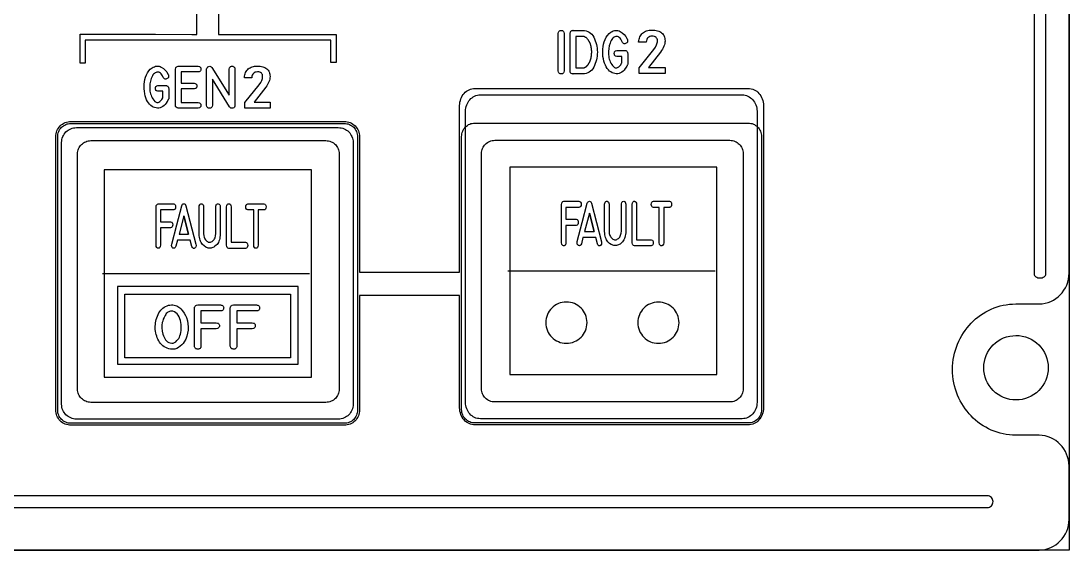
# Model space of a CAD drawing. Extents: x 361 to 684, y 82 to 686.
# Drawn here: x 602.9 to 683.8, y 330.4 to 371.2 of the extents above; entities that cross this region are included whole.
import ezdxf

# ---------------------------------------------------------------- set-up
doc = ezdxf.new("R2010")
doc.units = 0
for name, color, linetype in [('_BACKPANEL', 5, 'CONTINUOUS'), ('_ENGRAVING', 105, 'CONTINUOUS'), ('_LABELS', 30, 'CONTINUOUS'), ('_TOPLAYER', 1, 'CONTINUOUS')]:
    doc.layers.add(name, color=color, linetype=linetype)

msp = doc.modelspace()

# ---------------------------------------------------------------- linework, layer by layer
at = {"layer": '_BACKPANEL'}
for points in [[(683.839, 436.825), (683.839, 431.985), (683.839, 422.306), (683.839, 412.626), (683.839, 340.03), (683.839, 330.35), (361.5, 330.35), (361.5, 340.03), (361.5, 412.626), (361.5, 422.306), (361.5, 431.985), (361.5, 436.825)], [(637.975, 363.309), (659.07, 363.309), (659.176, 363.304), (659.278, 363.288), (659.377, 363.263), (659.471, 363.229), (659.561, 363.186), (659.646, 363.134), (659.725, 363.075), (659.797, 363.009), (659.864, 362.936), (659.923, 362.857), (659.974, 362.772), (660.017, 362.682), (660.052, 362.588), (660.077, 362.489), (660.092, 362.387), (660.098, 362.282), (660.098, 341.187), (660.092, 341.081), (660.077, 340.979), (660.052, 340.88), (660.017, 340.786), (659.974, 340.696), (659.923, 340.611), (659.864, 340.532), (659.797, 340.459), (659.725, 340.393), (659.646, 340.334), (659.561, 340.283), (659.471, 340.24), (659.377, 340.205), (659.278, 340.18), (659.176, 340.164), (659.07, 340.159), (637.975, 340.159), (637.87, 340.164), (637.767, 340.18), (637.669, 340.205), (637.574, 340.24), (637.485, 340.283), (637.4, 340.334), (637.321, 340.393), (637.248, 340.459), (637.182, 340.532), (637.123, 340.611), (637.071, 340.696), (637.028, 340.786), (636.994, 340.88), (636.968, 340.979), (636.953, 341.081), (636.948, 341.187), (636.948, 362.282), (636.953, 362.387), (636.968, 362.489), (636.994, 362.588), (637.028, 362.682), (637.071, 362.772), (637.123, 362.857), (637.182, 362.936), (637.248, 363.009), (637.321, 363.075), (637.4, 363.134), (637.485, 363.186), (637.574, 363.229), (637.669, 363.263), (637.767, 363.288), (637.87, 363.304)], [(606.791, 363.283), (627.887, 363.283), (627.992, 363.278), (628.094, 363.262), (628.193, 363.237), (628.287, 363.202), (628.377, 363.159), (628.462, 363.108), (628.541, 363.049), (628.614, 362.983), (628.68, 362.91), (628.739, 362.831), (628.79, 362.746), (628.833, 362.656), (628.868, 362.562), (628.893, 362.463), (628.908, 362.361), (628.914, 362.255), (628.914, 341.16), (628.908, 341.055), (628.893, 340.953), (628.868, 340.854), (628.833, 340.76), (628.79, 340.67), (628.739, 340.585), (628.68, 340.506), (628.614, 340.433), (628.541, 340.367), (628.462, 340.308), (628.377, 340.257), (628.287, 340.213), (628.193, 340.179), (628.094, 340.154), (627.992, 340.138), (627.887, 340.133), (606.791, 340.133), (606.686, 340.138), (606.583, 340.154), (606.485, 340.179), (606.39, 340.213), (606.301, 340.257), (606.216, 340.308), (606.137, 340.367), (606.064, 340.433), (605.998, 340.506), (605.939, 340.585), (605.887, 340.67), (605.844, 340.76), (605.81, 340.854), (605.785, 340.953), (605.769, 341.055), (605.764, 341.16), (605.764, 362.255), (605.769, 362.361), (605.785, 362.463), (605.81, 362.562), (605.844, 362.656), (605.887, 362.746), (605.939, 362.831), (605.998, 362.91), (606.064, 362.983), (606.137, 363.049), (606.216, 363.108), (606.301, 363.159), (606.39, 363.202), (606.485, 363.237), (606.583, 363.262), (606.686, 363.278)]]:
    msp.add_lwpolyline(points, close=True, dxfattribs=at)
msp.add_lwpolyline([(679.743, 341.934, -0.414214), (677.255, 344.422, -0.414214), (679.743, 346.91, -0.414214), (682.232, 344.422, -0.414214)], format="xyb", close=True, dxfattribs=at)
at = {"layer": '_ENGRAVING'}
for points in [[(681.149, 415.528), (681.149, 351.671), (681.158, 351.606), (681.185, 351.546), (681.226, 351.491), (681.281, 351.444), (681.348, 351.405), (681.424, 351.375), (681.509, 351.357), (681.599, 351.35), (681.6, 351.35), (681.691, 351.357), (681.775, 351.375), (681.851, 351.405), (681.918, 351.444), (681.973, 351.492), (682.014, 351.546), (682.04, 351.606), (682.05, 351.671), (682.05, 415.528)], [(618.18, 392.171), (618.175, 370.158), (627.26, 370.158), (627.26, 367.983), (626.861, 367.983), (626.861, 369.71), (613.322, 369.71), (607.898, 369.71), (607.888, 369.71), (607.888, 367.921), (607.489, 367.921), (607.489, 370.158), (607.489, 370.159), (613.322, 370.159), (616.12, 370.158), (616.285, 370.158), (616.285, 370.158), (616.308, 370.158), (616.495, 370.158), (616.495, 374.157)], [(367.066, 333.622), (677.524, 333.637), (677.615, 333.646), (677.699, 333.672), (677.775, 333.714), (677.841, 333.769), (677.896, 333.836), (677.937, 333.913), (677.963, 333.997), (677.972, 334.088), (677.963, 334.178), (677.937, 334.263), (677.895, 334.339), (677.841, 334.405), (677.774, 334.46), (677.698, 334.502), (677.614, 334.528), (677.524, 334.537), (367.064, 334.522)]]:
    msp.add_lwpolyline(points, dxfattribs=at)
for points in [[(644.863, 367.332), (644.835, 367.231), (644.814, 367.192), (644.788, 367.159), (644.757, 367.134), (644.721, 367.116), (644.68, 367.105), (644.634, 367.102), (644.588, 367.106), (644.547, 367.117), (644.511, 367.135), (644.48, 367.16), (644.454, 367.192), (644.433, 367.232), (644.407, 367.332), (644.407, 370.227), (644.433, 370.328), (644.454, 370.368), (644.48, 370.401), (644.511, 370.426), (644.547, 370.444), (644.588, 370.455), (644.634, 370.459), (644.68, 370.456), (644.721, 370.445), (644.757, 370.427), (644.788, 370.401), (644.814, 370.369), (644.835, 370.329), (644.863, 370.227)], [(645.544, 370.46), (646.3, 370.46), (646.437, 370.452), (646.565, 370.427), (646.683, 370.386), (646.793, 370.329), (646.895, 370.255), (646.987, 370.165), (647.071, 370.059), (647.145, 369.936), (647.211, 369.803), (647.268, 369.667), (647.316, 369.528), (647.356, 369.386), (647.387, 369.24), (647.409, 369.091), (647.422, 368.939), (647.426, 368.783), (647.422, 368.627), (647.409, 368.475), (647.387, 368.326), (647.356, 368.18), (647.316, 368.038), (647.268, 367.899), (647.21, 367.763), (647.144, 367.63), (647.07, 367.507), (646.986, 367.401), (646.894, 367.311), (646.792, 367.237), (646.683, 367.18), (646.564, 367.139), (646.436, 367.114), (646.3, 367.106), (645.544, 367.106), (645.547, 367.106), (645.544, 367.106), (645.486, 367.116), (645.413, 367.145), (645.361, 367.192), (645.33, 367.257), (645.32, 367.339), (645.319, 367.339), (645.32, 370.231), (645.319, 370.244), (645.325, 370.287), (645.339, 370.327), (645.36, 370.364), (645.389, 370.397), (645.423, 370.424), (645.46, 370.444), (645.501, 370.456), (645.545, 370.46)], [(646.3, 367.568), (646.307, 367.568), (646.315, 367.568), (646.32, 367.569), (646.328, 367.57), (646.335, 367.57), (646.344, 367.571), (646.35, 367.572), (646.358, 367.573), (646.365, 367.574), (646.373, 367.574), (646.385, 367.578), (646.392, 367.58), (646.4, 367.584), (646.407, 367.585), (646.416, 367.588), (646.422, 367.589), (646.43, 367.592), (646.445, 367.599), (646.461, 367.606), (646.467, 367.608), (646.475, 367.612), (646.488, 367.62), (646.504, 367.628), (646.511, 367.633), (646.519, 367.638), (646.533, 367.648), (646.54, 367.652), (646.549, 367.658), (646.556, 367.663), (646.564, 367.669), (646.57, 367.674), (646.578, 367.679), (646.594, 367.692), (646.607, 367.705), (646.614, 367.712), (646.622, 367.72), (646.628, 367.727), (646.636, 367.735), (646.65, 367.748), (646.657, 367.755), (646.665, 367.763), (646.671, 367.77), (646.679, 367.779), (646.692, 367.796), (646.707, 367.814), (646.72, 367.832), (646.726, 367.841), (646.734, 367.85), (646.74, 367.859), (646.747, 367.869), (646.752, 367.88), (646.76, 367.89), (646.773, 367.91), (646.778, 367.921), (646.785, 367.931), (646.791, 367.942), (646.798, 367.953), (646.808, 367.974), (646.814, 367.985), (646.821, 367.999), (646.826, 368.009), (646.834, 368.021), (646.838, 368.033), (646.843, 368.046), (646.854, 368.071), (646.866, 368.097), (646.87, 368.109), (646.875, 368.123), (646.879, 368.136), (646.885, 368.151), (646.893, 368.177), (646.897, 368.19), (646.903, 368.205), (646.911, 368.233), (646.92, 368.261), (646.923, 368.274), (646.927, 368.29), (646.93, 368.304), (646.935, 368.32), (646.937, 368.332), (646.941, 368.347), (646.946, 368.378), (646.948, 368.392), (646.952, 368.408), (646.954, 368.422), (646.957, 368.437), (646.962, 368.469), (646.964, 368.483), (646.969, 368.5), (646.972, 368.531), (646.973, 368.545), (646.975, 368.562), (646.978, 368.593), (646.98, 368.624), (646.981, 368.657), (646.983, 368.688), (646.984, 368.704), (646.986, 368.721), (646.987, 368.735), (646.988, 368.752), (646.988, 368.767), (646.988, 368.783), (646.988, 368.799), (646.988, 368.814), (646.987, 368.83), (646.986, 368.847), (646.986, 368.862), (646.986, 368.878), (646.983, 368.911), (646.981, 368.94), (646.978, 368.975), (646.977, 369.004), (646.973, 369.035), (646.971, 369.05), (646.97, 369.066), (646.964, 369.097), (646.96, 369.111), (646.959, 369.127), (646.954, 369.158), (646.949, 369.189), (646.941, 369.219), (646.936, 369.246), (646.932, 369.26), (646.928, 369.276), (646.924, 369.29), (646.92, 369.305), (646.912, 369.333), (646.904, 369.361), (646.899, 369.373), (646.895, 369.387), (646.885, 369.415), (646.875, 369.441), (646.87, 369.454), (646.866, 369.467), (646.859, 369.479), (646.854, 369.492), (646.843, 369.517), (646.834, 369.539), (646.822, 369.564), (646.816, 369.575), (646.811, 369.585), (646.798, 369.608), (646.785, 369.63), (646.778, 369.64), (646.773, 369.651), (646.76, 369.67), (646.753, 369.68), (646.748, 369.69), (646.721, 369.728), (646.695, 369.764), (646.667, 369.797), (646.638, 369.828), (646.61, 369.856), (646.58, 369.88), (646.549, 369.905), (646.519, 369.926), (646.49, 369.944), (646.461, 369.959), (646.43, 369.97), (646.4, 369.982), (646.385, 369.986), (646.373, 369.991), (646.344, 369.996), (646.315, 369.998), (646.307, 369.998), (646.3, 369.998), (645.77, 369.998), (645.77, 367.568)], [(648.935, 368.457), (648.92, 368.459), (648.834, 368.482), (648.801, 368.502), (648.773, 368.528), (648.752, 368.559), (648.736, 368.596), (648.724, 368.686), (648.736, 368.777), (648.752, 368.814), (648.773, 368.845), (648.801, 368.87), (648.834, 368.891), (648.92, 368.914), (648.935, 368.917), (648.949, 368.917), (649.542, 368.917), (649.587, 368.913), (649.628, 368.9), (649.667, 368.879), (649.702, 368.849), (649.731, 368.814), (649.752, 368.775), (649.764, 368.732), (649.768, 368.686), (649.768, 367.856), (649.749, 367.814), (649.738, 367.787), (649.726, 367.763), (649.714, 367.738), (649.701, 367.714), (649.69, 367.689), (649.677, 367.665), (649.662, 367.64), (649.582, 367.513), (649.497, 367.404), (649.407, 367.312), (649.313, 367.238), (649.214, 367.18), (649.11, 367.14), (649.001, 367.117), (648.888, 367.112), (648.775, 367.123), (648.666, 367.15), (648.562, 367.193), (648.462, 367.251), (648.367, 367.326), (648.277, 367.416), (648.192, 367.523), (648.111, 367.645), (648.041, 367.776), (647.98, 367.923), (647.93, 368.086), (647.889, 368.265), (647.859, 368.452), (647.842, 368.641), (647.837, 368.833), (647.846, 369.026), (647.867, 369.218), (647.904, 369.406), (647.956, 369.588), (648.023, 369.766), (648.106, 369.933), (648.208, 370.081), (648.329, 370.212), (648.467, 370.324), (648.559, 370.381), (648.651, 370.423), (648.742, 370.452), (648.832, 370.467), (648.921, 370.467), (649.01, 370.453), (649.099, 370.426), (649.187, 370.384), (649.351, 370.276), (649.493, 370.148), (649.613, 370.001), (649.71, 369.834), (649.723, 369.808), (649.733, 369.785), (649.746, 369.761), (649.764, 369.686), (649.763, 369.619), (649.743, 369.559), (649.704, 369.507), (649.656, 369.467), (649.607, 369.443), (649.555, 369.433), (649.502, 369.437), (649.45, 369.454), (649.405, 369.482), (649.366, 369.52), (649.333, 369.569), (649.284, 369.679), (649.232, 369.773), (649.177, 369.85), (649.118, 369.91), (649.056, 369.953), (648.99, 369.98), (648.921, 369.99), (648.849, 369.983), (648.777, 369.962), (648.71, 369.93), (648.647, 369.885), (648.589, 369.829), (648.536, 369.762), (648.488, 369.682), (648.444, 369.591), (648.405, 369.489), (648.343, 369.275), (648.304, 369.054), (648.286, 368.824), (648.29, 368.587), (648.302, 368.469), (648.321, 368.354), (648.348, 368.243), (648.383, 368.136), (648.425, 368.033), (648.475, 367.933), (648.533, 367.838), (648.599, 367.746), (648.695, 367.642), (648.743, 367.606), (648.792, 367.581), (648.84, 367.566), (648.889, 367.562), (648.938, 367.569), (648.988, 367.586), (649.081, 367.641), (649.164, 367.715), (649.237, 367.809), (649.299, 367.922), (649.317, 367.958), (649.317, 368.457)], [(651.636, 370.487), (651.867, 370.474), (651.971, 370.457), (652.069, 370.433), (652.159, 370.402), (652.242, 370.365), (652.317, 370.321), (652.386, 370.27), (652.447, 370.214), (652.5, 370.151), (652.545, 370.083), (652.582, 370.008), (652.611, 369.927), (652.631, 369.841), (652.644, 369.748), (652.648, 369.65), (652.648, 369.643), (652.642, 369.547), (652.626, 369.446), (652.599, 369.342), (652.56, 369.235), (652.512, 369.125), (652.453, 369.015), (652.383, 368.904), (652.304, 368.792), (651.382, 367.604), (652.658, 367.604), (652.658, 367.136), (650.646, 367.136), (650.646, 367.565), (651.785, 368.998), (651.904, 369.172), (651.991, 369.34), (652.045, 369.498), (652.058, 369.572), (652.063, 369.641), (652.063, 369.65), (652.056, 369.734), (652.036, 369.807), (652.003, 369.869), (651.957, 369.921), (651.898, 369.962), (651.827, 369.991), (651.744, 370.009), (651.65, 370.015), (651.554, 370.008), (651.469, 369.986), (651.394, 369.949), (651.329, 369.898), (651.276, 369.835), (651.236, 369.758), (651.209, 369.668), (651.194, 369.565), (651.194, 369.549), (650.609, 369.549), (650.609, 369.565), (650.622, 369.673), (650.642, 369.775), (650.669, 369.87), (650.704, 369.958), (650.745, 370.04), (650.794, 370.116), (650.85, 370.185), (650.914, 370.248), (650.983, 370.304), (651.059, 370.352), (651.141, 370.394), (651.228, 370.427), (651.321, 370.453), (651.42, 370.472), (651.525, 370.483)], [(613.509, 365.764), (613.495, 365.766), (613.411, 365.788), (613.378, 365.808), (613.35, 365.832), (613.329, 365.863), (613.314, 365.898), (613.302, 365.985), (613.314, 366.073), (613.329, 366.108), (613.35, 366.138), (613.378, 366.163), (613.411, 366.182), (613.495, 366.205), (613.509, 366.208), (613.523, 366.208), (614.107, 366.208), (614.151, 366.204), (614.192, 366.192), (614.23, 366.171), (614.264, 366.143), (614.293, 366.108), (614.313, 366.071), (614.325, 366.03), (614.33, 365.985), (614.33, 365.184), (614.311, 365.143), (614.3, 365.118), (614.288, 365.094), (614.276, 365.07), (614.263, 365.047), (614.252, 365.023), (614.239, 364.999), (614.225, 364.975), (614.146, 364.853), (614.063, 364.748), (613.974, 364.659), (613.881, 364.587), (613.784, 364.532), (613.682, 364.493), (613.575, 364.471), (613.463, 364.466), (613.352, 364.476), (613.245, 364.502), (613.142, 364.544), (613.045, 364.6), (612.951, 364.672), (612.862, 364.759), (612.778, 364.862), (612.698, 364.98), (612.63, 365.107), (612.57, 365.249), (612.521, 365.406), (612.48, 365.578), (612.451, 365.759), (612.434, 365.942), (612.43, 366.127), (612.438, 366.313), (612.459, 366.499), (612.496, 366.68), (612.547, 366.856), (612.612, 367.028), (612.694, 367.189), (612.795, 367.332), (612.913, 367.458), (613.049, 367.566), (613.14, 367.621), (613.23, 367.662), (613.319, 367.69), (613.408, 367.704), (613.496, 367.704), (613.584, 367.691), (613.671, 367.664), (613.757, 367.624), (613.919, 367.52), (614.059, 367.397), (614.176, 367.255), (614.273, 367.093), (614.285, 367.068), (614.295, 367.046), (614.307, 367.022), (614.325, 366.951), (614.324, 366.886), (614.304, 366.828), (614.266, 366.777), (614.22, 366.739), (614.171, 366.715), (614.12, 366.706), (614.067, 366.71), (614.017, 366.727), (613.972, 366.753), (613.934, 366.79), (613.901, 366.837), (613.853, 366.944), (613.802, 367.034), (613.748, 367.108), (613.69, 367.166), (613.628, 367.208), (613.564, 367.234), (613.496, 367.244), (613.425, 367.237), (613.354, 367.217), (613.288, 367.185), (613.227, 367.143), (613.17, 367.089), (613.117, 367.023), (613.07, 366.947), (613.026, 366.859), (612.988, 366.76), (612.927, 366.554), (612.888, 366.34), (612.871, 366.119), (612.875, 365.89), (612.887, 365.775), (612.906, 365.664), (612.932, 365.557), (612.966, 365.454), (613.008, 365.355), (613.057, 365.259), (613.114, 365.167), (613.179, 365.078), (613.273, 364.978), (613.321, 364.943), (613.369, 364.918), (613.416, 364.904), (613.465, 364.9), (613.513, 364.907), (613.561, 364.923), (613.653, 364.976), (613.735, 365.048), (613.807, 365.138), (613.868, 365.247), (613.885, 365.282), (613.885, 365.764)], [(616.599, 367.256), (615.289, 367.256), (615.289, 366.392), (616.288, 366.392), (616.386, 366.365), (616.425, 366.344), (616.456, 366.319), (616.481, 366.288), (616.498, 366.252), (616.508, 366.212), (616.512, 366.166), (616.508, 366.121), (616.497, 366.08), (616.48, 366.045), (616.455, 366.014), (616.424, 365.989), (616.385, 365.969), (616.288, 365.943), (615.289, 365.943), (615.289, 364.904), (616.599, 364.904), (616.697, 364.878), (616.735, 364.857), (616.766, 364.832), (616.791, 364.802), (616.808, 364.766), (616.819, 364.726), (616.822, 364.681), (616.819, 364.636), (616.808, 364.596), (616.791, 364.561), (616.766, 364.531), (616.735, 364.506), (616.697, 364.486), (616.599, 364.46), (615.069, 364.46), (614.981, 364.484), (614.914, 364.529), (614.869, 364.596), (614.845, 364.685), (614.845, 367.476), (614.87, 367.568), (614.89, 367.605), (614.916, 367.636), (614.947, 367.66), (614.982, 367.679), (615.069, 367.697), (616.599, 367.697), (616.697, 367.677), (616.735, 367.658), (616.766, 367.633), (616.791, 367.602), (616.808, 367.566), (616.818, 367.523), (616.821, 367.475), (616.818, 367.427), (616.807, 367.385), (616.79, 367.348), (616.765, 367.318), (616.734, 367.294), (616.696, 367.275)], [(619.444, 364.678), (619.434, 364.603), (619.404, 364.543), (619.354, 364.497), (619.284, 364.467), (619.208, 364.456), (619.141, 364.468), (619.084, 364.503), (619.035, 364.561), (617.707, 366.69), (617.707, 364.678), (617.68, 364.581), (617.66, 364.543), (617.634, 364.512), (617.604, 364.488), (617.568, 364.471), (617.528, 364.46), (617.484, 364.457), (617.439, 364.46), (617.399, 364.471), (617.364, 364.488), (617.334, 364.512), (617.308, 364.543), (617.288, 364.581), (617.262, 364.678), (617.262, 367.47), (617.281, 367.545), (617.316, 367.606), (617.365, 367.653), (617.43, 367.686), (617.499, 367.7), (617.562, 367.688), (617.62, 367.651), (617.671, 367.588), (618.999, 365.456), (618.999, 367.47), (619.024, 367.568), (619.045, 367.607), (619.071, 367.638), (619.103, 367.663), (619.139, 367.68), (619.181, 367.69), (619.229, 367.693), (619.276, 367.689), (619.317, 367.678), (619.353, 367.661), (619.383, 367.636), (619.407, 367.605), (619.425, 367.567), (619.444, 367.47)], [(621.174, 367.714), (621.397, 367.701), (621.498, 367.685), (621.592, 367.662), (621.679, 367.632), (621.76, 367.596), (621.833, 367.554), (621.899, 367.505), (621.958, 367.45), (622.01, 367.389), (622.054, 367.323), (622.089, 367.251), (622.117, 367.173), (622.137, 367.089), (622.149, 366.999), (622.153, 366.904), (622.153, 366.898), (622.147, 366.804), (622.132, 366.707), (622.105, 366.607), (622.068, 366.502), (622.021, 366.396), (621.964, 366.289), (621.897, 366.182), (621.82, 366.074), (620.928, 364.924), (622.163, 364.924), (622.163, 364.471), (620.216, 364.471), (620.216, 364.886), (621.317, 366.273), (621.433, 366.442), (621.517, 366.604), (621.569, 366.758), (621.582, 366.828), (621.586, 366.896), (621.586, 366.904), (621.58, 366.985), (621.561, 367.056), (621.529, 367.116), (621.484, 367.167), (621.427, 367.206), (621.358, 367.235), (621.278, 367.252), (621.187, 367.257), (621.094, 367.25), (621.012, 367.229), (620.939, 367.194), (620.877, 367.145), (620.825, 367.083), (620.786, 367.009), (620.76, 366.922), (620.746, 366.822), (620.746, 366.807), (620.18, 366.807), (620.18, 366.822), (620.192, 366.927), (620.212, 367.025), (620.238, 367.117), (620.271, 367.203), (620.312, 367.282), (620.359, 367.355), (620.413, 367.422), (620.474, 367.483), (620.542, 367.537), (620.615, 367.584), (620.694, 367.624), (620.779, 367.656), (620.869, 367.682), (620.965, 367.7), (621.067, 367.711)], [(659.06, 365.984), (659.182, 365.977), (659.301, 365.957), (659.415, 365.925), (659.525, 365.881), (659.629, 365.826), (659.727, 365.76), (659.819, 365.684), (659.903, 365.599), (659.98, 365.505), (660.048, 365.404), (660.108, 365.295), (660.158, 365.18), (660.198, 365.059), (660.227, 364.932), (660.245, 364.801), (660.251, 364.666), (660.251, 341.324), (660.245, 341.189), (660.227, 341.058), (660.198, 340.932), (660.158, 340.81), (660.108, 340.695), (660.048, 340.586), (659.98, 340.485), (659.903, 340.391), (659.819, 340.306), (659.727, 340.23), (659.629, 340.165), (659.525, 340.109), (659.415, 340.065), (659.301, 340.033), (659.182, 340.013), (659.06, 340.006), (637.985, 340.006), (637.863, 340.013), (637.744, 340.033), (637.63, 340.065), (637.521, 340.109), (637.417, 340.165), (637.318, 340.23), (637.227, 340.306), (637.142, 340.391), (637.066, 340.485), (636.997, 340.586), (636.938, 340.695), (636.888, 340.81), (636.848, 340.932), (636.819, 341.058), (636.801, 341.189), (636.794, 341.324), (636.794, 349.993), (629.067, 349.993), (629.067, 341.17), (629.061, 341.048), (629.043, 340.93), (629.014, 340.815), (628.974, 340.706), (628.924, 340.602), (628.864, 340.504), (628.796, 340.412), (628.719, 340.328), (628.635, 340.251), (628.543, 340.182), (628.445, 340.123), (628.341, 340.073), (628.231, 340.033), (628.117, 340.004), (627.999, 339.986), (627.877, 339.98), (606.801, 339.98), (606.679, 339.986), (606.561, 340.004), (606.446, 340.033), (606.337, 340.073), (606.233, 340.123), (606.135, 340.182), (606.043, 340.251), (605.958, 340.328), (605.882, 340.412), (605.813, 340.504), (605.754, 340.602), (605.704, 340.706), (605.664, 340.815), (605.635, 340.93), (605.617, 341.048), (605.61, 341.17), (605.61, 362.246), (605.617, 362.368), (605.635, 362.486), (605.664, 362.6), (605.704, 362.71), (605.754, 362.814), (605.813, 362.912), (605.882, 363.004), (605.958, 363.088), (606.043, 363.165), (606.135, 363.233), (606.233, 363.293), (606.337, 363.343), (606.446, 363.383), (606.561, 363.412), (606.679, 363.43), (606.801, 363.436), (627.877, 363.436), (627.999, 363.43), (628.117, 363.412), (628.231, 363.383), (628.341, 363.343), (628.445, 363.293), (628.543, 363.233), (628.635, 363.165), (628.719, 363.088), (628.796, 363.004), (628.864, 362.912), (628.924, 362.814), (628.974, 362.71), (629.014, 362.6), (629.043, 362.486), (629.061, 362.368), (629.067, 362.246), (629.067, 351.796), (636.794, 351.796), (636.794, 364.666), (636.801, 364.801), (636.819, 364.932), (636.848, 365.059), (636.888, 365.18), (636.938, 365.295), (636.997, 365.404), (637.066, 365.505), (637.142, 365.599), (637.227, 365.684), (637.318, 365.76), (637.417, 365.826), (637.521, 365.881), (637.63, 365.925), (637.744, 365.957), (637.863, 365.977), (637.985, 365.984)], [(638.393, 365.484), (658.609, 365.484), (658.726, 365.478), (658.84, 365.459), (658.949, 365.427), (659.054, 365.385), (659.154, 365.331), (659.248, 365.268), (659.336, 365.195), (659.417, 365.113), (659.491, 365.023), (659.556, 364.926), (659.614, 364.821), (659.662, 364.71), (659.7, 364.593), (659.728, 364.472), (659.745, 364.345), (659.751, 364.215), (659.751, 341.753), (659.745, 341.623), (659.728, 341.497), (659.7, 341.375), (659.662, 341.258), (659.614, 341.147), (659.556, 341.043), (659.491, 340.945), (659.417, 340.855), (659.336, 340.773), (659.248, 340.7), (659.154, 340.637), (659.054, 340.584), (658.949, 340.541), (658.84, 340.51), (658.726, 340.491), (658.609, 340.484), (638.393, 340.484), (638.276, 340.491), (638.162, 340.51), (638.053, 340.541), (637.948, 340.584), (637.848, 340.637), (637.754, 340.7), (637.666, 340.773), (637.585, 340.855), (637.511, 340.945), (637.446, 341.043), (637.388, 341.147), (637.34, 341.258), (637.302, 341.375), (637.274, 341.497), (637.257, 341.623), (637.251, 341.753), (637.251, 364.215), (637.257, 364.345), (637.274, 364.472), (637.302, 364.593), (637.34, 364.71), (637.388, 364.821), (637.446, 364.926), (637.511, 365.023), (637.585, 365.113), (637.666, 365.195), (637.754, 365.268), (637.848, 365.331), (637.948, 365.385), (638.053, 365.427), (638.162, 365.459), (638.276, 365.478)], [(607.209, 362.958), (627.425, 362.958), (627.542, 362.952), (627.656, 362.935), (627.765, 362.907), (627.87, 362.868), (627.97, 362.82), (628.064, 362.763), (628.152, 362.698), (628.233, 362.624), (628.307, 362.543), (628.373, 362.455), (628.43, 362.361), (628.478, 362.261), (628.516, 362.156), (628.544, 362.047), (628.561, 361.933), (628.567, 361.816), (628.567, 341.6), (628.561, 341.483), (628.544, 341.369), (628.516, 341.26), (628.478, 341.155), (628.43, 341.055), (628.373, 340.961), (628.307, 340.873), (628.233, 340.792), (628.152, 340.718), (628.064, 340.652), (627.97, 340.595), (627.87, 340.547), (627.765, 340.509), (627.656, 340.481), (627.542, 340.464), (627.425, 340.458), (607.209, 340.458), (607.092, 340.464), (606.978, 340.481), (606.869, 340.509), (606.764, 340.547), (606.664, 340.595), (606.57, 340.652), (606.482, 340.718), (606.401, 340.792), (606.327, 340.873), (606.262, 340.961), (606.205, 341.055), (606.157, 341.155), (606.118, 341.26), (606.09, 341.369), (606.073, 341.483), (606.067, 341.6), (606.067, 361.816), (606.073, 361.933), (606.09, 362.047), (606.118, 362.156), (606.157, 362.261), (606.205, 362.361), (606.262, 362.455), (606.327, 362.543), (606.401, 362.624), (606.482, 362.698), (606.57, 362.763), (606.664, 362.82), (606.764, 362.868), (606.869, 362.907), (606.978, 362.935), (607.092, 362.952)]]:
    msp.add_lwpolyline(points, close=True, dxfattribs=at)
at = {"layer": '_LABELS'}
for points in [[(625.352, 343.703), (625.352, 359.705), (609.352, 359.705), (609.352, 343.703)], [(656.659, 343.9), (656.659, 359.902), (640.659, 359.902), (640.659, 343.9)], [(613.352, 353.878), (613.352, 356.838), (613.37, 356.936), (613.405, 357.009), (613.457, 357.055), (613.524, 357.077), (614.697, 357.077), (614.737, 357.069), (614.771, 357.055), (614.8, 357.034), (614.824, 357.008), (614.855, 356.936), (614.866, 356.839), (614.855, 356.742), (614.823, 356.671), (614.799, 356.645), (614.77, 356.625), (614.735, 356.612), (614.695, 356.605), (613.692, 356.605), (613.692, 355.687), (614.474, 355.687), (614.548, 355.667), (614.576, 355.647), (614.6, 355.622), (614.632, 355.553), (614.644, 355.461), (614.634, 355.367), (614.603, 355.294), (614.579, 355.267), (614.549, 355.244), (614.474, 355.216), (613.692, 355.216), (613.692, 353.878), (613.677, 353.777), (613.645, 353.704), (613.622, 353.678), (613.595, 353.659), (613.564, 353.648), (613.528, 353.643), (613.492, 353.646), (613.46, 353.657), (613.432, 353.675), (613.408, 353.7), (613.372, 353.774)], [(614.565, 353.964), (614.953, 355.443), (615.343, 356.922), (615.368, 356.989), (615.403, 357.037), (615.448, 357.066), (615.502, 357.077), (615.557, 357.067), (615.601, 357.039), (615.637, 356.99), (615.662, 356.922), (616.439, 353.955), (616.446, 353.848), (616.431, 353.761), (616.394, 353.695), (616.367, 353.67), (616.335, 353.65), (616.301, 353.637), (616.269, 353.633), (616.239, 353.638), (616.21, 353.651), (616.16, 353.703), (616.118, 353.791), (615.993, 354.271), (615.005, 354.271), (614.884, 353.803), (614.841, 353.715), (614.816, 353.684), (614.79, 353.662), (614.761, 353.649), (614.731, 353.646), (614.698, 353.65), (614.663, 353.664), (614.603, 353.71), (614.567, 353.776), (614.554, 353.86)], [(618.312, 354.773), (618.312, 354.739), (618.308, 354.638), (618.292, 354.514), (618.269, 354.398), (618.241, 354.291), (618.206, 354.192), (618.165, 354.102), (618.117, 354.02), (618.063, 353.946), (618.003, 353.881), (617.874, 353.775), (617.808, 353.734), (617.741, 353.702), (617.673, 353.677), (617.604, 353.661), (617.534, 353.653), (617.462, 353.652), (617.391, 353.66), (617.322, 353.677), (617.254, 353.701), (617.187, 353.733), (617.059, 353.821), (616.937, 353.942), (616.881, 354.014), (616.831, 354.094), (616.789, 354.182), (616.753, 354.278), (616.724, 354.382), (616.702, 354.493), (616.687, 354.612), (616.678, 354.739), (616.678, 354.773), (616.678, 356.842), (616.691, 356.932), (616.725, 357.007), (616.769, 357.055), (616.822, 357.077), (616.885, 357.071), (616.944, 357.043), (616.986, 356.996), (617.012, 356.928), (617.02, 356.842), (617.02, 354.773), (617.042, 354.592), (617.063, 354.51), (617.09, 354.435), (617.124, 354.366), (617.165, 354.303), (617.212, 354.246), (617.265, 354.195), (617.323, 354.154), (617.381, 354.125), (617.439, 354.108), (617.499, 354.104), (617.559, 354.112), (617.62, 354.133), (617.681, 354.166), (617.744, 354.212), (617.796, 354.262), (617.842, 354.318), (617.879, 354.381), (617.909, 354.45), (617.951, 354.604), (617.972, 354.773), (617.972, 356.842), (617.974, 356.887), (617.996, 356.976), (618.034, 357.037), (618.059, 357.056), (618.088, 357.069), (618.157, 357.073), (618.225, 357.051), (618.252, 357.031), (618.274, 357.005), (618.303, 356.935), (618.312, 356.842)], [(618.973, 353.638), (618.907, 353.658), (618.856, 353.703), (618.821, 353.774), (618.801, 353.871), (618.801, 356.838), (618.822, 356.944), (618.858, 357.018), (618.882, 357.044), (618.91, 357.062), (618.942, 357.073), (618.978, 357.076), (619.014, 357.071), (619.045, 357.059), (619.072, 357.04), (619.095, 357.014), (619.128, 356.941), (619.143, 356.838), (619.143, 354.106), (620.262, 354.108), (620.337, 354.083), (620.367, 354.062), (620.391, 354.034), (620.422, 353.963), (620.432, 353.867), (620.421, 353.773), (620.389, 353.703), (620.365, 353.678), (620.335, 353.658), (620.261, 353.638)], [(620.898, 353.875), (620.898, 356.603), (620.453, 356.603), (620.379, 356.625), (620.35, 356.645), (620.326, 356.671), (620.294, 356.743), (620.284, 356.839), (620.295, 356.935), (620.327, 357.007), (620.35, 357.034), (620.379, 357.054), (620.453, 357.077), (621.684, 357.077), (621.757, 357.055), (621.786, 357.034), (621.809, 357.008), (621.841, 356.936), (621.852, 356.839), (621.841, 356.742), (621.81, 356.671), (621.786, 356.644), (621.757, 356.624), (621.723, 356.611), (621.684, 356.603), (621.24, 356.603), (621.24, 353.875), (621.218, 353.771), (621.181, 353.697), (621.157, 353.671), (621.129, 353.653), (621.097, 353.643), (621.061, 353.64), (621.025, 353.644), (620.994, 353.656), (620.967, 353.675), (620.945, 353.7), (620.913, 353.773)], [(644.659, 354.074), (644.659, 357.034), (644.677, 357.132), (644.712, 357.205), (644.764, 357.251), (644.831, 357.273), (646.004, 357.273), (646.044, 357.265), (646.078, 357.251), (646.107, 357.231), (646.131, 357.204), (646.162, 357.132), (646.173, 357.035), (646.162, 356.938), (646.13, 356.867), (646.106, 356.841), (646.077, 356.821), (646.042, 356.808), (646.002, 356.801), (644.999, 356.801), (644.999, 355.883), (645.781, 355.883), (645.855, 355.863), (645.883, 355.843), (645.907, 355.818), (645.939, 355.749), (645.951, 355.657), (645.941, 355.563), (645.91, 355.491), (645.886, 355.463), (645.856, 355.44), (645.781, 355.412), (644.999, 355.412), (644.999, 354.074), (644.984, 353.973), (644.952, 353.9), (644.929, 353.874), (644.902, 353.855), (644.871, 353.844), (644.835, 353.839), (644.799, 353.842), (644.767, 353.853), (644.739, 353.871), (644.715, 353.896), (644.679, 353.97)], [(645.872, 354.16), (646.261, 355.639), (646.65, 357.118), (646.675, 357.185), (646.71, 357.233), (646.755, 357.262), (646.809, 357.273), (646.864, 357.264), (646.909, 357.235), (646.944, 357.186), (646.969, 357.118), (647.746, 354.151), (647.753, 354.044), (647.738, 353.957), (647.701, 353.891), (647.674, 353.866), (647.642, 353.846), (647.608, 353.833), (647.576, 353.829), (647.546, 353.834), (647.517, 353.847), (647.467, 353.9), (647.425, 353.987), (647.3, 354.467), (646.312, 354.467), (646.191, 353.999), (646.148, 353.911), (646.123, 353.88), (646.097, 353.858), (646.068, 353.846), (646.038, 353.842), (646.005, 353.847), (645.97, 353.86), (645.91, 353.906), (645.874, 353.972), (645.861, 354.056)], [(649.619, 354.969), (649.619, 354.935), (649.615, 354.834), (649.599, 354.71), (649.576, 354.594), (649.548, 354.487), (649.513, 354.388), (649.472, 354.298), (649.424, 354.216), (649.37, 354.142), (649.31, 354.077), (649.181, 353.971), (649.115, 353.93), (649.048, 353.898), (648.98, 353.873), (648.911, 353.857), (648.841, 353.849), (648.77, 353.849), (648.698, 353.857), (648.629, 353.873), (648.561, 353.897), (648.494, 353.929), (648.366, 354.017), (648.244, 354.138), (648.188, 354.21), (648.138, 354.29), (648.096, 354.378), (648.06, 354.474), (648.031, 354.578), (648.009, 354.689), (647.994, 354.808), (647.985, 354.935), (647.985, 354.969), (647.985, 357.038), (647.998, 357.128), (648.032, 357.203), (648.076, 357.251), (648.129, 357.273), (648.192, 357.268), (648.251, 357.239), (648.293, 357.192), (648.319, 357.124), (648.327, 357.038), (648.327, 354.969), (648.349, 354.788), (648.37, 354.707), (648.397, 354.631), (648.431, 354.562), (648.472, 354.499), (648.519, 354.442), (648.572, 354.391), (648.63, 354.35), (648.688, 354.321), (648.746, 354.304), (648.806, 354.3), (648.866, 354.308), (648.927, 354.329), (648.988, 354.362), (649.051, 354.408), (649.103, 354.458), (649.149, 354.514), (649.186, 354.577), (649.216, 354.646), (649.258, 354.8), (649.279, 354.969), (649.279, 357.038), (649.281, 357.083), (649.303, 357.172), (649.341, 357.233), (649.366, 357.252), (649.395, 357.265), (649.464, 357.269), (649.532, 357.247), (649.559, 357.227), (649.581, 357.201), (649.61, 357.131), (649.619, 357.038)], [(650.28, 353.834), (650.214, 353.854), (650.163, 353.899), (650.128, 353.971), (650.108, 354.068), (650.108, 357.034), (650.129, 357.14), (650.165, 357.214), (650.189, 357.24), (650.217, 357.258), (650.249, 357.269), (650.285, 357.272), (650.321, 357.267), (650.352, 357.255), (650.379, 357.236), (650.402, 357.21), (650.435, 357.137), (650.45, 357.034), (650.45, 354.302), (651.569, 354.304), (651.644, 354.279), (651.674, 354.258), (651.698, 354.231), (651.729, 354.159), (651.739, 354.063), (651.728, 353.969), (651.696, 353.899), (651.672, 353.874), (651.642, 353.854), (651.568, 353.834)], [(652.205, 354.071), (652.205, 356.799), (651.76, 356.799), (651.686, 356.821), (651.657, 356.841), (651.633, 356.868), (651.601, 356.939), (651.591, 357.035), (651.602, 357.131), (651.634, 357.203), (651.657, 357.23), (651.686, 357.25), (651.76, 357.273), (652.991, 357.273), (653.064, 357.251), (653.093, 357.231), (653.116, 357.204), (653.148, 357.132), (653.159, 357.035), (653.148, 356.938), (653.117, 356.867), (653.093, 356.84), (653.064, 356.82), (653.03, 356.807), (652.991, 356.799), (652.547, 356.799), (652.547, 354.071), (652.525, 353.967), (652.488, 353.893), (652.464, 353.867), (652.436, 353.849), (652.404, 353.839), (652.368, 353.836), (652.333, 353.84), (652.301, 353.852), (652.274, 353.871), (652.252, 353.896), (652.22, 353.969)], [(615.869, 354.742), (615.501, 356.152), (615.13, 354.742)], [(615.501, 356.152), (615.869, 354.742)], [(647.176, 354.938), (646.808, 356.348), (646.437, 354.938)], [(646.808, 356.348), (647.176, 354.938)], [(610.378, 350.687), (610.378, 350.545), (610.378, 344.687), (624.325, 344.687), (624.325, 350.687)], [(610.949, 350.089), (623.735, 350.089), (623.735, 345.187), (610.949, 345.187)], [(615.702, 348.288), (615.772, 348.055), (615.817, 347.817), (615.835, 347.575), (615.828, 347.329), (615.794, 347.085), (615.733, 346.853), (615.646, 346.632), (615.532, 346.421), (615.443, 346.298), (615.341, 346.185), (615.223, 346.081), (615.091, 345.987), (614.948, 345.913), (614.797, 345.867), (614.64, 345.85), (614.475, 345.862), (614.341, 345.89), (614.216, 345.928), (614.099, 345.978), (613.99, 346.038), (613.889, 346.11), (613.795, 346.192), (613.71, 346.285), (613.633, 346.389), (613.564, 346.501), (613.503, 346.615), (613.45, 346.732), (613.404, 346.853), (613.366, 346.977), (613.336, 347.103), (613.313, 347.233), (613.299, 347.366), (613.292, 347.5), (613.293, 347.633), (613.301, 347.766), (613.317, 347.897), (613.341, 348.028), (613.372, 348.158), (613.457, 348.415), (613.51, 348.538), (613.572, 348.652), (613.64, 348.758), (613.717, 348.855), (613.8, 348.944), (613.891, 349.024), (613.99, 349.095), (614.096, 349.157), (614.204, 349.207), (614.315, 349.242), (614.428, 349.263), (614.543, 349.27), (614.652, 349.266), (614.756, 349.251), (614.855, 349.227), (614.949, 349.193), (615.037, 349.15), (615.121, 349.096), (615.199, 349.034), (615.272, 348.961), (615.405, 348.803), (615.521, 348.638), (615.62, 348.466)], [(614.558, 348.797), (614.477, 348.792), (614.401, 348.776), (614.331, 348.75), (614.265, 348.714), (614.204, 348.668), (614.149, 348.611), (614.098, 348.544), (614.053, 348.466), (613.975, 348.307), (613.913, 348.16), (613.867, 348.025), (613.836, 347.903), (613.813, 347.714), (613.811, 347.49), (613.835, 347.25), (613.887, 347.013), (613.925, 346.897), (613.971, 346.788), (614.026, 346.685), (614.088, 346.587), (614.161, 346.5), (614.243, 346.43), (614.337, 346.375), (614.44, 346.336), (614.563, 346.314), (614.621, 346.315), (614.676, 346.322), (614.73, 346.338), (614.782, 346.361), (614.878, 346.429), (614.964, 346.513), (615.04, 346.6), (615.103, 346.689), (615.156, 346.781), (615.2, 346.885), (615.237, 347.003), (615.266, 347.137), (615.288, 347.285), (615.3, 347.441), (615.301, 347.597), (615.292, 347.753), (615.271, 347.908), (615.239, 348.06), (615.195, 348.204), (615.138, 348.34), (615.069, 348.469), (614.986, 348.582), (614.887, 348.673), (614.772, 348.741), (614.641, 348.787)], [(616.315, 346.091), (616.315, 349.034), (616.326, 349.085), (616.343, 349.131), (616.366, 349.17), (616.395, 349.203), (616.431, 349.229), (616.472, 349.249), (616.572, 349.27), (618.327, 349.27), (618.386, 349.263), (618.437, 349.249), (618.481, 349.229), (618.516, 349.202), (618.544, 349.17), (618.563, 349.131), (618.575, 349.086), (618.579, 349.034), (618.575, 348.983), (618.563, 348.938), (618.543, 348.9), (618.515, 348.867), (618.479, 348.841), (618.435, 348.822), (618.383, 348.809), (618.323, 348.802), (616.824, 348.802), (616.824, 347.889), (617.993, 347.889), (618.103, 347.869), (618.146, 347.85), (618.182, 347.825), (618.21, 347.793), (618.23, 347.756), (618.242, 347.713), (618.247, 347.664), (618.244, 347.615), (618.233, 347.571), (618.213, 347.532), (618.186, 347.499), (618.15, 347.471), (618.106, 347.449), (617.993, 347.42), (616.824, 347.42), (616.824, 346.091), (616.816, 346.037), (616.802, 345.99), (616.781, 345.95), (616.754, 345.917), (616.72, 345.892), (616.679, 345.873), (616.632, 345.862), (616.578, 345.857), (616.525, 345.86), (616.477, 345.871), (616.435, 345.889), (616.399, 345.914), (616.369, 345.947), (616.345, 345.987), (616.327, 346.035)], [(619.087, 346.091), (619.087, 349.034), (619.098, 349.085), (619.115, 349.131), (619.138, 349.17), (619.167, 349.203), (619.202, 349.229), (619.244, 349.249), (619.344, 349.27), (621.099, 349.27), (621.158, 349.263), (621.209, 349.249), (621.252, 349.229), (621.288, 349.202), (621.315, 349.17), (621.335, 349.131), (621.347, 349.086), (621.351, 349.034), (621.347, 348.983), (621.335, 348.938), (621.315, 348.9), (621.287, 348.867), (621.251, 348.841), (621.207, 348.822), (621.155, 348.809), (621.095, 348.802), (619.596, 348.802), (619.596, 347.889), (620.765, 347.889), (620.875, 347.869), (620.918, 347.85), (620.954, 347.825), (620.982, 347.793), (621.002, 347.756), (621.014, 347.713), (621.019, 347.664), (621.016, 347.615), (621.005, 347.571), (620.985, 347.532), (620.958, 347.499), (620.922, 347.471), (620.878, 347.449), (620.765, 347.42), (619.596, 347.42), (619.596, 346.091), (619.588, 346.037), (619.574, 345.99), (619.553, 345.95), (619.526, 345.917), (619.492, 345.892), (619.451, 345.873), (619.404, 345.862), (619.35, 345.857), (619.296, 345.86), (619.249, 345.871), (619.207, 345.889), (619.171, 345.914), (619.141, 345.947), (619.117, 345.987), (619.099, 346.035)], [(645.037, 349.494), (644.875, 349.486), (644.717, 349.461), (644.564, 349.422), (644.418, 349.369), (644.279, 349.302), (644.147, 349.222), (644.025, 349.13), (643.912, 349.028), (643.809, 348.915), (643.717, 348.792), (643.638, 348.661), (643.571, 348.522), (643.517, 348.375), (643.478, 348.223), (643.454, 348.065), (643.445, 347.902), (643.454, 347.739), (643.478, 347.581), (643.517, 347.429), (643.571, 347.283), (643.638, 347.144), (643.717, 347.012), (643.809, 346.89), (643.912, 346.777), (644.025, 346.674), (644.147, 346.582), (644.279, 346.503), (644.418, 346.436), (644.564, 346.382), (644.717, 346.343), (644.875, 346.319), (645.037, 346.311), (645.2, 346.319), (645.358, 346.343), (645.511, 346.382), (645.657, 346.436), (645.796, 346.503), (645.927, 346.582), (646.05, 346.674), (646.163, 346.777), (646.266, 346.89), (646.357, 347.012), (646.437, 347.144), (646.504, 347.283), (646.558, 347.429), (646.597, 347.581), (646.621, 347.739), (646.629, 347.902), (646.621, 348.065), (646.597, 348.223), (646.558, 348.375), (646.504, 348.522), (646.437, 348.661), (646.357, 348.792), (646.266, 348.915), (646.163, 349.028), (646.05, 349.13), (645.927, 349.222), (645.796, 349.302), (645.657, 349.369), (645.511, 349.422), (645.358, 349.461), (645.2, 349.486)], [(652.14, 349.491), (651.978, 349.482), (651.82, 349.458), (651.667, 349.419), (651.521, 349.365), (651.382, 349.298), (651.251, 349.219), (651.128, 349.127), (651.015, 349.024), (650.912, 348.911), (650.82, 348.789), (650.741, 348.657), (650.674, 348.518), (650.62, 348.372), (650.581, 348.22), (650.557, 348.062), (650.548, 347.899), (650.557, 347.736), (650.581, 347.578), (650.62, 347.426), (650.674, 347.279), (650.741, 347.14), (650.82, 347.009), (650.912, 346.886), (651.015, 346.773), (651.128, 346.671), (651.251, 346.579), (651.382, 346.499), (651.521, 346.432), (651.667, 346.379), (651.82, 346.34), (651.978, 346.315), (652.14, 346.307), (652.303, 346.315), (652.461, 346.34), (652.614, 346.379), (652.76, 346.432), (652.899, 346.499), (653.03, 346.579), (653.153, 346.671), (653.266, 346.773), (653.369, 346.886), (653.46, 347.009), (653.54, 347.14), (653.607, 347.279), (653.661, 347.426), (653.7, 347.578), (653.724, 347.736), (653.732, 347.899), (653.724, 348.062), (653.7, 348.22), (653.661, 348.372), (653.607, 348.518), (653.54, 348.657), (653.46, 348.789), (653.369, 348.911), (653.266, 349.024), (653.153, 349.127), (653.03, 349.219), (652.899, 349.298), (652.76, 349.365), (652.614, 349.419), (652.461, 349.458), (652.303, 349.482)]]:
    msp.add_lwpolyline(points, close=True, dxfattribs=at)
for points in [[(609.212, 351.704), (625.212, 351.704)], [(640.519, 351.901), (656.519, 351.901)]]:
    msp.add_lwpolyline(points, dxfattribs=at)
at = {"layer": '_TOPLAYER'}
msp.add_lwpolyline([(595.788, 330.35), (681.531, 330.35), (681.767, 330.362), (681.996, 330.399), (682.217, 330.457), (682.429, 330.537), (682.631, 330.638), (682.821, 330.757), (682.999, 330.894), (683.163, 331.048), (683.312, 331.217), (683.445, 331.4), (683.56, 331.596), (683.657, 331.804), (683.735, 332.023), (683.792, 332.251), (683.827, 332.488), (683.839, 332.731), (683.839, 336.837), (683.825, 337.079), (683.789, 337.313), (683.732, 337.54), (683.654, 337.757), (683.557, 337.963), (683.442, 338.158), (683.31, 338.34), (683.162, 338.508), (682.999, 338.661), (682.823, 338.797), (682.634, 338.916), (682.434, 339.016), (682.224, 339.097), (682.004, 339.156), (681.776, 339.194), (681.542, 339.208), (679.736, 339.208), (679.484, 339.214), (679.236, 339.234), (678.991, 339.266), (678.751, 339.311), (678.514, 339.368), (678.282, 339.437), (678.055, 339.517), (677.833, 339.608), (677.616, 339.71), (677.405, 339.822), (677.201, 339.945), (677.002, 340.077), (676.81, 340.219), (676.626, 340.37), (676.448, 340.53), (676.278, 340.698), (676.117, 340.874), (675.963, 341.059), (675.818, 341.25), (675.681, 341.449), (675.554, 341.655), (675.436, 341.867), (675.328, 342.086), (675.231, 342.31), (675.143, 342.54), (675.066, 342.775), (675, 343.015), (674.946, 343.26), (674.903, 343.509), (674.872, 343.761), (674.853, 344.018), (674.846, 344.277), (674.853, 344.537), (674.872, 344.793), (674.903, 345.046), (674.946, 345.295), (675, 345.54), (675.066, 345.78), (675.143, 346.015), (675.231, 346.245), (675.328, 346.469), (675.436, 346.688), (675.554, 346.9), (675.681, 347.106), (675.818, 347.305), (675.963, 347.497), (676.117, 347.681), (676.278, 347.857), (676.448, 348.026), (676.626, 348.185), (676.81, 348.336), (677.002, 348.478), (677.201, 348.611), (677.405, 348.733), (677.616, 348.846), (677.833, 348.948), (678.055, 349.039), (678.282, 349.119), (678.514, 349.188), (678.751, 349.245), (678.991, 349.29), (679.236, 349.322), (679.484, 349.342), (679.736, 349.348), (681.531, 349.348), (681.767, 349.361), (681.996, 349.397), (682.217, 349.455), (682.429, 349.535), (682.631, 349.636), (682.821, 349.755), (682.999, 349.892), (683.163, 350.046), (683.312, 350.215), (683.445, 350.398), (683.56, 350.594), (683.657, 350.803), (683.735, 351.021), (683.792, 351.25), (683.827, 351.486), (683.839, 351.729), (683.839, 354.105), (683.839, 415.445)], dxfattribs=at)
for points in [[(608.321, 361.951), (626.471, 361.951), (626.576, 361.946), (626.678, 361.931), (626.776, 361.906), (626.871, 361.871), (626.96, 361.828), (627.045, 361.777), (627.124, 361.718), (627.197, 361.652), (627.263, 361.579), (627.322, 361.5), (627.373, 361.416), (627.416, 361.326), (627.45, 361.232), (627.475, 361.133), (627.491, 361.031), (627.496, 360.926), (627.496, 342.777), (627.491, 342.672), (627.475, 342.57), (627.45, 342.471), (627.416, 342.377), (627.373, 342.287), (627.322, 342.203), (627.263, 342.124), (627.197, 342.051), (627.124, 341.985), (627.045, 341.926), (626.96, 341.875), (626.871, 341.832), (626.776, 341.797), (626.678, 341.772), (626.576, 341.757), (626.471, 341.751), (608.321, 341.751), (608.216, 341.757), (608.114, 341.772), (608.016, 341.797), (607.922, 341.832), (607.832, 341.875), (607.747, 341.926), (607.669, 341.985), (607.596, 342.051), (607.53, 342.124), (607.471, 342.203), (607.42, 342.287), (607.376, 342.377), (607.342, 342.471), (607.317, 342.57), (607.301, 342.672), (607.296, 342.777), (607.296, 360.926), (607.301, 361.031), (607.317, 361.133), (607.342, 361.232), (607.376, 361.326), (607.42, 361.416), (607.471, 361.5), (607.53, 361.579), (607.596, 361.652), (607.669, 361.718), (607.747, 361.777), (607.832, 361.828), (607.922, 361.871), (608.016, 361.906), (608.114, 361.931), (608.216, 361.946)], [(639.505, 361.978), (657.655, 361.978), (657.76, 361.972), (657.862, 361.957), (657.96, 361.932), (658.055, 361.897), (658.144, 361.854), (658.229, 361.803), (658.308, 361.744), (658.38, 361.678), (658.446, 361.605), (658.505, 361.526), (658.557, 361.442), (658.6, 361.352), (658.634, 361.258), (658.659, 361.16), (658.675, 361.058), (658.68, 360.952), (658.68, 342.803), (658.675, 342.698), (658.659, 342.596), (658.634, 342.497), (658.6, 342.403), (658.557, 342.314), (658.505, 342.229), (658.446, 342.15), (658.38, 342.077), (658.308, 342.011), (658.229, 341.952), (658.144, 341.901), (658.055, 341.858), (657.96, 341.824), (657.862, 341.798), (657.76, 341.783), (657.655, 341.778), (639.505, 341.778), (639.4, 341.783), (639.298, 341.798), (639.2, 341.824), (639.106, 341.858), (639.016, 341.901), (638.931, 341.952), (638.852, 342.011), (638.78, 342.077), (638.714, 342.15), (638.655, 342.229), (638.603, 342.314), (638.56, 342.403), (638.526, 342.497), (638.501, 342.596), (638.485, 342.698), (638.48, 342.803), (638.48, 360.952), (638.485, 361.058), (638.501, 361.16), (638.526, 361.258), (638.56, 361.352), (638.603, 361.442), (638.655, 361.526), (638.714, 361.605), (638.78, 361.678), (638.852, 361.744), (638.931, 361.803), (639.016, 361.854), (639.106, 361.897), (639.2, 361.932), (639.298, 361.957), (639.4, 361.972)]]:
    msp.add_lwpolyline(points, close=True, dxfattribs=at)

doc.saveas('drawing.dxf')
